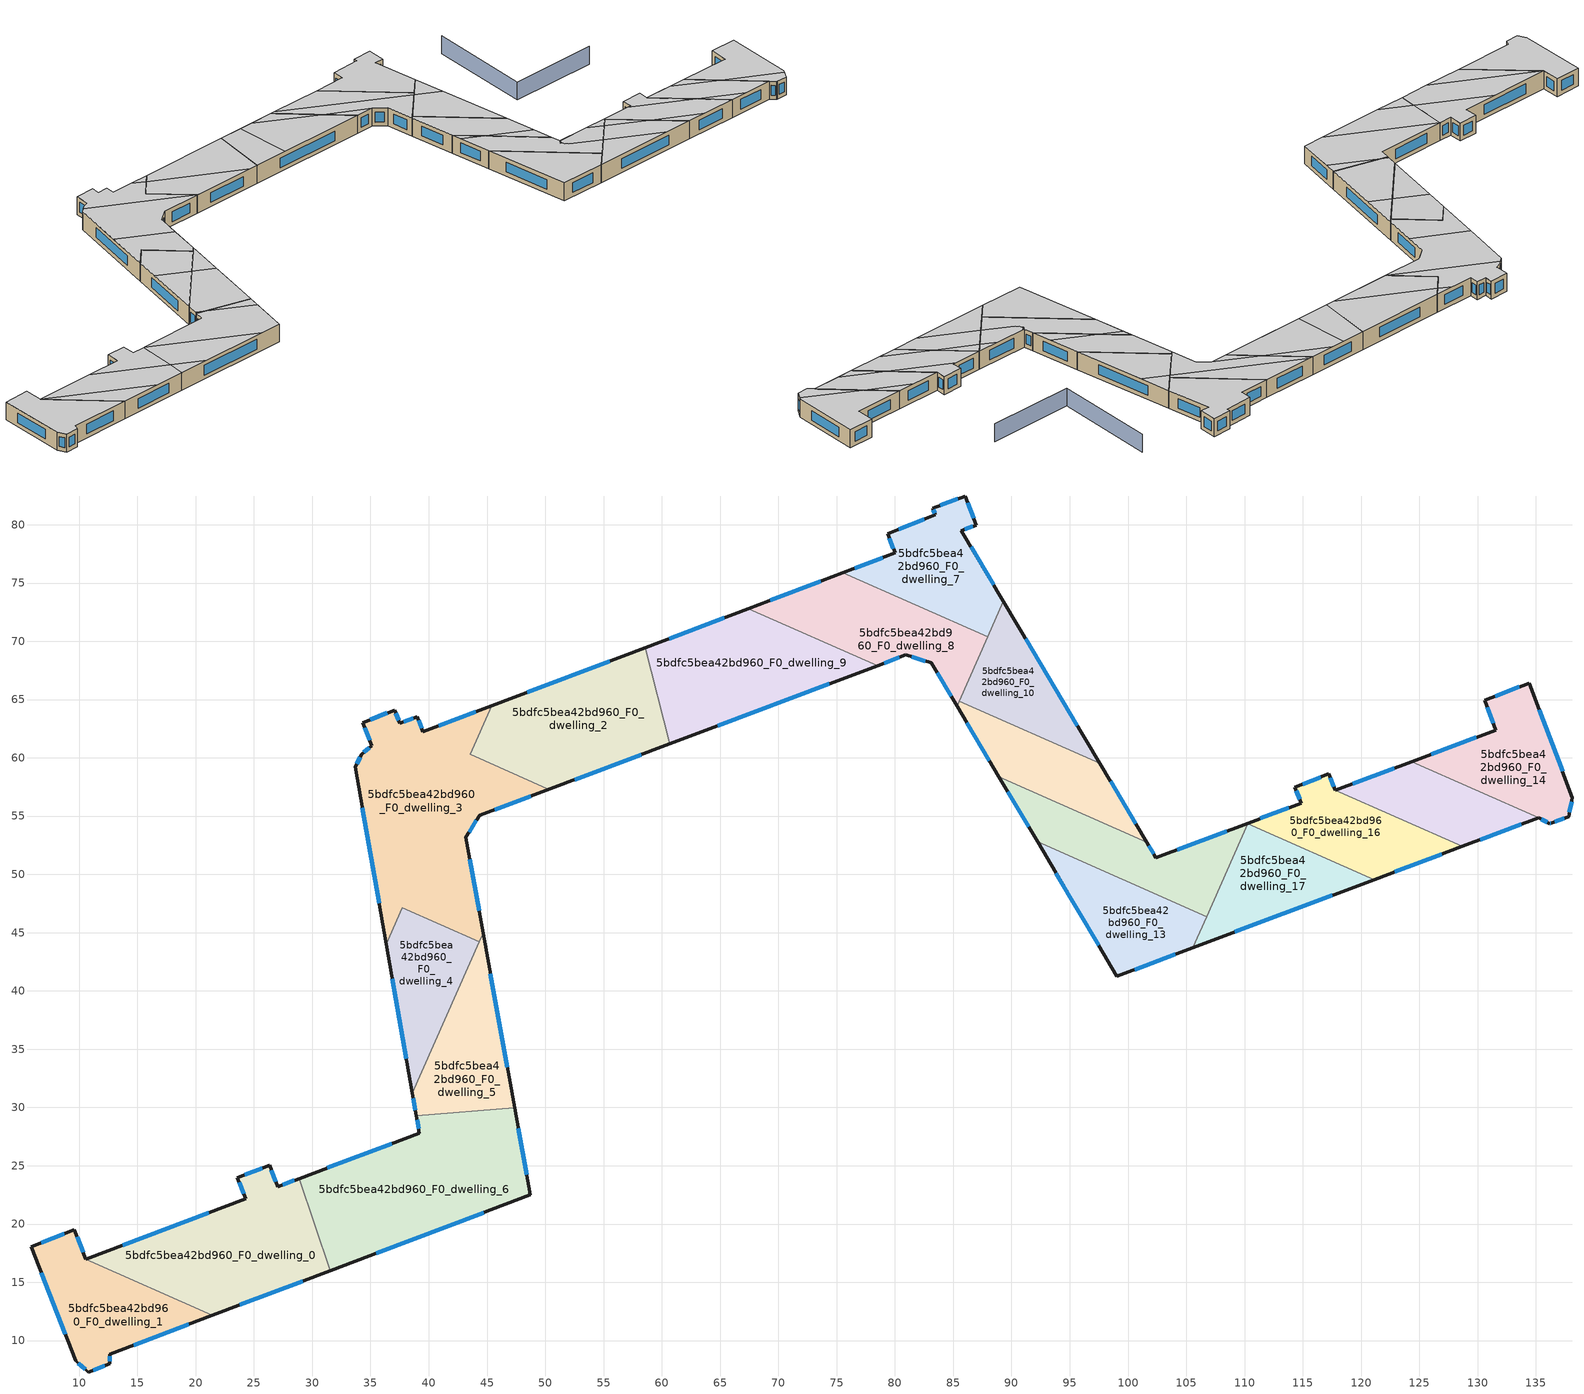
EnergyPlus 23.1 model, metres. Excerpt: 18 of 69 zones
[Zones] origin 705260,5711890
5bdfc5bea42bd960_F0_dwelling_0
 floor ground (EU_floor_Construction): 28.88,23.9 31.53,15.99 21.44,12.17 10.56,16.97 24.28,22.16 23.58,23.99 26.34,25.04 27.05,23.21 z0
 wall outside (EU_wall_Construction): 21.44,12.17 31.53,15.99 / 28.88,23.9 27.05,23.21 26.34,25.04 23.58,23.99 24.28,22.16 10.56,16.97 z0:3
 wall to 5bdfc5bea42bd960_F0_dwelling_6 (EU_wall_Construction): 31.53,15.99 28.88,23.9 z0:3
 wall to 5bdfc5bea42bd960_F0_dwelling_1 (EU_wall_Construction): 10.56,16.97 21.44,12.17 z0:3
 window (EU_Window_Construction): 23.77,13.05 29.19,15.1 / 21.11,20.96 13.74,18.17 / 23.74,23.57 24.12,22.58 / 25.7,24.79 24.22,24.23 / 26.88,23.63 26.5,24.61 / 28.46,23.74 27.47,23.37 z0.69:2.31
 ceiling to 5bdfc5bea42bd960_F1_dwelling_7 (EU_floor_Construction): 31.53,15.99 30.7,18.45 19.25,20.25 10.56,16.97 27.21,14.35 z3
 ceiling to 5bdfc5bea42bd960_F1_dwelling_8 (EU_floor_Construction): 27.21,14.35 10.56,16.97 21.44,12.17 z3
 ceiling to 5bdfc5bea42bd960_F1_dwelling_6 (EU_floor_Construction): 30.7,18.45 28.88,23.9 27.05,23.21 26.34,25.04 23.58,23.99 24.28,22.16 19.25,20.25 z3
5bdfc5bea42bd960_F0_dwelling_1
 floor ground (EU_floor_Construction): 21.44,12.17 12.64,8.84 12.61,8.01 10.77,7.3 9.7,8.28 5.87,18.06 9.6,19.5 10.56,16.97 z0
 wall outside (EU_wall_Construction): 10.56,16.97 9.6,19.5 5.87,18.06 9.7,8.28 10.77,7.3 12.61,8.01 12.64,8.84 21.44,12.17 z0:3
 window (EU_Window_Construction): 14.68,9.61 19.4,11.4 / 12.62,8.2 12.64,8.65 / 11.19,7.47 12.19,7.85 / 9.95,8.06 10.52,7.53 / 6.76,15.8 8.81,10.55 / 8.74,19.17 6.73,18.39 / 10.34,17.56 9.82,18.92 z0.69:2.31
 ceiling to 5bdfc5bea42bd960_F1_dwelling_8 (EU_floor_Construction): 21.44,12.17 10.56,16.97 9.6,19.5 5.87,18.06 9.7,8.28 10.77,7.3 12.61,8.01 12.64,8.84 z3
5bdfc5bea42bd960_F0_dwelling_10
 floor ground (EU_floor_Construction): 89.31,73.44 97.57,59.55 85.52,64.87 z0
 wall outside (EU_wall_Construction): 97.57,59.55 89.31,73.44 z0:3
 wall to 5bdfc5bea42bd960_F0_dwelling_11 (EU_wall_Construction): 85.52,64.87 97.57,59.55 z0:3
 wall to 5bdfc5bea42bd960_F0_dwelling_8 (EU_wall_Construction): 87.96,70.39 85.52,64.87 z0:3
 wall to 5bdfc5bea42bd960_F0_dwelling_7 (EU_wall_Construction): 89.31,73.44 87.96,70.39 z0:3
 window (EU_Window_Construction): 95.66,62.76 91.22,70.22 z0.69:2.31
 ceiling to 5bdfc5bea42bd960_F1_dwelling_10 (EU_floor_Construction): 97.57,59.55 91.79,69.26 87.74,69.9 85.52,64.87 z3
 ceiling to 5bdfc5bea42bd960_F1_dwelling_9 (EU_floor_Construction): 91.79,69.26 89.3,73.44 87.74,69.9 z3
5bdfc5bea42bd960_F0_dwelling_11
 floor ground (EU_floor_Construction): 97.57,59.55 101.61,52.76 88.92,58.37 85.33,64.43 85.52,64.87 z0
 wall outside (EU_wall_Construction): 85.33,64.43 88.92,58.37 / 101.61,52.76 97.57,59.55 z0:3
 wall to 5bdfc5bea42bd960_F0_dwelling_12 (EU_wall_Construction): 88.92,58.37 101.61,52.76 z0:3
 wall to 5bdfc5bea42bd960_F0_dwelling_8 (EU_wall_Construction): 85.52,64.87 85.33,64.43 z0:3
 window (EU_Window_Construction): 86.16,63.03 88.09,59.77 / 100.68,54.33 98.51,57.98 z0.69:2.31
 ceiling to 5bdfc5bea42bd960_F1_dwelling_10 (EU_floor_Construction): 100.03,55.41 97.57,59.55 85.52,64.87 85.33,64.43 88.92,58.37 93.17,56.49 z3
 ceiling to 5bdfc5bea42bd960_F1_dwelling_16 (EU_floor_Construction): 101.61,52.76 100.03,55.41 93.17,56.49 z3
5bdfc5bea42bd960_F0_dwelling_12
 floor ground (EU_floor_Construction): 110.3,54.41 110.27,54.34 106.75,46.37 92.23,52.78 88.92,58.37 101.61,52.76 102.39,51.45 z0
 wall outside (EU_wall_Construction): 110.3,54.41 102.39,51.45 101.61,52.76 / 88.92,58.37 92.23,52.78 z0:3
 wall to 5bdfc5bea42bd960_F0_dwelling_16 (EU_wall_Construction): 110.27,54.34 110.3,54.41 z0:3
 wall to 5bdfc5bea42bd960_F0_dwelling_13 (EU_wall_Construction): 92.23,52.78 106.75,46.37 z0:3
 wall to 5bdfc5bea42bd960_F0_dwelling_17 (EU_wall_Construction): 106.75,46.37 110.27,54.34 z0:3
 window (EU_Window_Construction): 102.21,51.75 101.79,52.46 / 108.47,53.72 104.22,52.13 / 89.69,57.07 91.47,54.07 z0.69:2.31
 ceiling to 5bdfc5bea42bd960_F1_dwelling_15 (EU_floor_Construction): 108.15,49.54 109.59,52.8 107.06,53.19 102.54,51.5 102.61,51.37 102.33,51.26 102.48,51 102.28,50.92 102.56,50.88 102.76,50.54 103.14,50.48 103.24,50.31 z3
 ceiling to 5bdfc5bea42bd960_F1_dwelling_14 (EU_floor_Construction): 109.59,52.8 110.27,54.34 110.3,54.41 107.06,53.19 z3
 ceiling to 5bdfc5bea42bd960_F1_dwelling_16 (EU_floor_Construction): 106.75,46.37 108.15,49.54 103.24,50.31 103.14,50.48 102.76,50.54 102.56,50.88 102.28,50.92 102.48,51 102.33,51.26 102.61,51.37 102.54,51.5 102.39,51.45 101.61,52.76 93.17,56.49 89.71,57.04 92.23,52.78 z3
 ceiling to 5bdfc5bea42bd960_F1_dwelling_10 (EU_floor_Construction): 93.17,56.49 88.92,58.37 89.62,57.18 89.71,57.04 z3
5bdfc5bea42bd960_F0_dwelling_13
 floor ground (EU_floor_Construction): 106.75,46.37 105.57,43.71 99.05,41.26 92.23,52.78 z0
 wall outside (EU_wall_Construction): 92.23,52.78 99.05,41.26 105.57,43.71 z0:3
 wall to 5bdfc5bea42bd960_F0_dwelling_17 (EU_wall_Construction): 105.57,43.71 106.75,46.37 z0:3
 window (EU_Window_Construction): 100.56,41.83 104.06,43.15 / 93.81,50.11 97.48,43.93 z0.69:2.31
 ceiling to 5bdfc5bea42bd960_F1_dwelling_16 (EU_floor_Construction): 105.57,43.71 106.75,46.37 92.23,52.78 99.05,41.26 z3
5bdfc5bea42bd960_F0_dwelling_14
 floor ground (EU_floor_Construction): 134.44,66.42 138.14,56.59 137.8,54.96 136.29,54.4 136.19,54.36 135.24,54.86 124.35,59.67 131.55,62.37 130.62,64.95 z0
 wall outside (EU_wall_Construction): 135.24,54.86 136.19,54.36 136.29,54.4 137.8,54.96 138.14,56.59 134.44,66.42 130.62,64.95 131.55,62.37 124.35,59.67 z0:3
 wall to 5bdfc5bea42bd960_F0_dwelling_15 (EU_wall_Construction): 124.35,59.67 135.24,54.86 z0:3
 window (EU_Window_Construction): 137.88,55.34 138.06,56.21 / 136.64,54.53 137.45,54.83 / 136.21,54.37 136.26,54.39 / 135.46,54.74 135.97,54.48 / 129.89,61.75 126.01,60.3 / 130.84,64.35 131.34,62.97 / 133.56,66.08 131.51,65.29 / 137.28,58.86 135.3,64.14 z0.69:2.31
 ceiling to 5bdfc5bea42bd960_F1_dwelling_12 (EU_floor_Construction): 138.05,56.19 138.14,56.59 134.44,66.42 130.64,64.96 130.62,64.95 131.55,62.37 124.35,59.67 129.02,57.61 z3
 ceiling to 5bdfc5bea42bd960_F1_dwelling_13 (EU_floor_Construction): 137.8,54.96 138.05,56.19 129.02,57.61 135.24,54.86 136.19,54.36 136.29,54.4 z3
5bdfc5bea42bd960_F0_dwelling_15
 floor ground (EU_floor_Construction): 135.24,54.86 128.68,52.39 117.78,57.21 124.35,59.67 z0
 wall outside (EU_wall_Construction): 124.35,59.67 117.78,57.21 / 128.68,52.39 135.24,54.86 z0:3
 wall to 5bdfc5bea42bd960_F0_dwelling_16 (EU_wall_Construction): 117.78,57.21 128.68,52.39 z0:3
 window (EU_Window_Construction): 122.83,59.1 119.3,57.78 / 130.2,52.97 133.72,54.29 z0.69:2.31
 ceiling to 5bdfc5bea42bd960_F1_dwelling_13 (EU_floor_Construction): 135.24,54.86 129.02,57.61 121.85,58.74 117.78,57.21 124.2,54.38 131.08,53.29 z3
 ceiling to 5bdfc5bea42bd960_F1_dwelling_12 (EU_floor_Construction): 129.02,57.61 124.35,59.67 121.85,58.74 z3
 ceiling to 5bdfc5bea42bd960_F1_dwelling_14 (EU_floor_Construction): 131.08,53.29 124.2,54.38 128.68,52.4 z3
5bdfc5bea42bd960_F0_dwelling_16
 floor ground (EU_floor_Construction): 128.68,52.39 121.11,49.55 110.27,54.34 110.3,54.41 114.86,56.12 114.32,57.47 117.21,58.62 117.78,57.21 z0
 wall outside (EU_wall_Construction): 117.78,57.21 117.21,58.62 114.32,57.47 114.86,56.12 110.3,54.41 / 121.11,49.55 128.68,52.39 z0:3
 wall to 5bdfc5bea42bd960_F0_dwelling_17 (EU_wall_Construction): 110.27,54.34 121.11,49.55 z0:3
 window (EU_Window_Construction): 113.81,55.72 111.35,54.8 / 114.45,57.16 114.74,56.43 / 116.54,58.35 114.99,57.74 / 117.65,57.54 117.34,58.29 / 122.87,50.21 126.93,51.74 z0.69:2.31
 ceiling to 5bdfc5bea42bd960_F1_dwelling_14 (EU_floor_Construction): 128.68,52.4 124.2,54.38 114.36,55.92 110.3,54.41 110.27,54.34 116.08,51.77 123.8,50.56 z3
 ceiling to 5bdfc5bea42bd960_F1_dwelling_13 (EU_floor_Construction): 124.2,54.38 117.78,57.21 117.21,58.62 114.32,57.47 114.86,56.12 114.36,55.92 z3
 ceiling to 5bdfc5bea42bd960_F1_dwelling_15 (EU_floor_Construction): 123.77,50.55 123.8,50.56 116.08,51.77 121.11,49.55 z3
5bdfc5bea42bd960_F0_dwelling_17
 floor ground (EU_floor_Construction): 121.11,49.55 105.57,43.71 110.27,54.34 z0
 wall outside (EU_wall_Construction): 105.57,43.71 121.11,49.55 z0:3
 window (EU_Window_Construction): 109.17,45.07 117.52,48.2 z0.69:2.31
 ceiling to 5bdfc5bea42bd960_F1_dwelling_15 (EU_floor_Construction): 121.11,49.55 116.08,51.77 109.59,52.8 108.15,49.54 117.27,48.11 z3
 ceiling to 5bdfc5bea42bd960_F1_dwelling_14 (EU_floor_Construction): 116.08,51.77 110.27,54.34 109.59,52.8 z3
 ceiling to 5bdfc5bea42bd960_F1_dwelling_16 (EU_floor_Construction): 117.27,48.11 108.15,49.54 105.57,43.71 z3
5bdfc5bea42bd960_F0_dwelling_2
 floor ground (EU_floor_Construction): 58.57,69.46 60.69,61.2 50.09,57.21 50.16,57.37 43.54,60.29 45.39,64.46 z0
 wall outside (EU_wall_Construction): 50.09,57.21 60.69,61.2 / 58.57,69.46 45.39,64.46 z0:3
 wall to 5bdfc5bea42bd960_F0_dwelling_3 (EU_wall_Construction): 45.39,64.46 43.54,60.29 50.16,57.37 50.09,57.21 z0:3
 wall to 5bdfc5bea42bd960_F0_dwelling_9 (EU_wall_Construction): 60.69,61.2 58.57,69.46 z0:3
 window (EU_Window_Construction): 52.54,58.14 58.23,60.28 / 55.52,68.3 48.44,65.62 z0.69:2.31
 ceiling to 5bdfc5bea42bd960_F1_dwelling_0 (EU_floor_Construction): 60.69,61.2 58.57,69.46 45.39,64.46 44.78,63.08 59.51,60.76 z3
 ceiling to 5bdfc5bea42bd960_F1_dwelling_1 (EU_floor_Construction): 59.51,60.76 44.78,63.08 43.54,60.29 50.13,57.38 50.42,57.34 z3
 ceiling to 5bdfc5bea42bd960_F1_dwelling_2 (EU_floor_Construction): 50.42,57.34 50.13,57.38 50.16,57.37 50.09,57.21 z3
5bdfc5bea42bd960_F0_dwelling_3
 floor ground (EU_floor_Construction): 45.39,64.46 43.54,60.29 50.16,57.37 50.09,57.21 44.36,55.05 43.19,53.2 44.67,44.96 44.34,44.21 37.73,47.13 36.35,44.01 33.68,59.23 34.24,60.3 35.1,61.03 34.36,63.02 37.08,64.1 37.52,62.95 39.02,63.52 39.49,62.23 z0
 wall outside (EU_wall_Construction): 45.39,64.46 39.49,62.23 39.02,63.52 37.52,62.95 37.08,64.1 34.36,63.02 35.1,61.03 34.24,60.3 33.68,59.23 36.35,44.01 / 44.67,44.96 43.19,53.2 44.36,55.05 50.09,57.21 z0:3
 wall to 5bdfc5bea42bd960_F0_dwelling_4 (EU_wall_Construction): 36.35,44.01 37.73,47.13 44.34,44.21 z0:3
 wall to 5bdfc5bea42bd960_F0_dwelling_5 (EU_wall_Construction): 44.34,44.21 44.67,44.96 z0:3
 window (EU_Window_Construction): 36.45,63.85 34.99,63.27 / 37.42,63.22 37.18,63.84 / 38.67,63.39 37.87,63.08 / 39.38,62.53 39.13,63.22 / 44.02,63.95 40.86,62.75 / 45.68,55.55 48.76,56.71 / 43.46,53.63 44.09,54.63 / 44.33,46.87 43.54,51.3 / 34.3,55.71 35.74,47.54 / 34.11,60.05 33.81,59.48 / 34.9,60.86 34.44,60.47 / 34.53,62.56 34.92,61.49 z0.69:2.31
 ceiling to 5bdfc5bea42bd960_F1_dwelling_1 (EU_floor_Construction): 50.13,57.38 43.54,60.29 44.78,63.08 42.62,63.42 39.49,62.23 39.02,63.52 37.52,62.95 37.08,64.1 34.36,63.02 35.1,61.03 34.24,60.3 34.04,59.91 z3
 ceiling to 5bdfc5bea42bd960_F1_dwelling_2 (EU_floor_Construction): 43.81,49.77 43.19,53.2 44.36,55.05 50.09,57.21 50.16,57.37 50.13,57.38 34.04,59.91 33.68,59.23 35.1,51.14 z3
 ceiling to 5bdfc5bea42bd960_F1_dwelling_0 (EU_floor_Construction): 44.78,63.08 45.39,64.46 42.62,63.42 z3
 ceiling to 5bdfc5bea42bd960_F1_dwelling_3 (EU_floor_Construction): 44.34,44.21 44.67,44.96 43.81,49.77 35.1,51.14 36.35,44.01 37.73,47.13 z3
5bdfc5bea42bd960_F0_dwelling_4
 floor ground (EU_floor_Construction): 44.34,44.21 38.6,31.21 36.35,44.01 37.73,47.13 z0
 wall outside (EU_wall_Construction): 36.35,44.01 38.6,31.21 z0:3
 wall to 5bdfc5bea42bd960_F0_dwelling_5 (EU_wall_Construction): 38.6,31.21 44.34,44.21 z0:3
 window (EU_Window_Construction): 36.87,41.05 38.08,34.18 z0.69:2.31
 ceiling to 5bdfc5bea42bd960_F1_dwelling_3 (EU_floor_Construction): 42.26,39.5 44.34,44.21 37.73,47.13 36.35,44.01 37,40.32 z3
 ceiling to 5bdfc5bea42bd960_F1_dwelling_4 (EU_floor_Construction): 38.6,31.21 42.26,39.5 37,40.32 z3
5bdfc5bea42bd960_F0_dwelling_5
 floor ground (EU_floor_Construction): 44.67,44.96 47.37,29.96 38.94,29.3 38.6,31.21 z0
 wall outside (EU_wall_Construction): 47.37,29.96 44.67,44.96 / 38.6,31.21 38.94,29.3 z0:3
 wall to 5bdfc5bea42bd960_F0_dwelling_6 (EU_wall_Construction): 38.94,29.3 47.37,29.96 z0:3
 window (EU_Window_Construction): 46.74,33.43 45.3,41.49 / 38.68,30.77 38.86,29.74 z0.69:2.31
 ceiling to 5bdfc5bea42bd960_F1_dwelling_4 (EU_floor_Construction): 47.37,29.96 45.75,38.95 42.26,39.5 38.6,31.21 38.89,29.56 40,29.38 z3
 ceiling to 5bdfc5bea42bd960_F1_dwelling_3 (EU_floor_Construction): 45.75,38.95 44.67,44.96 42.26,39.5 z3
 ceiling to 5bdfc5bea42bd960_F1_dwelling_5 (EU_floor_Construction): 40,29.38 38.89,29.56 38.94,29.3 z3
5bdfc5bea42bd960_F0_dwelling_6
 floor ground (EU_floor_Construction): 47.37,29.96 48.71,22.49 31.53,15.99 28.88,23.9 39.2,27.81 38.94,29.3 z0
 wall outside (EU_wall_Construction): 31.53,15.99 48.71,22.49 47.37,29.96 / 38.94,29.3 39.2,27.81 28.88,23.9 z0:3
 window (EU_Window_Construction): 48.4,24.22 47.68,28.23 / 35.51,17.49 44.73,20.98 / 36.81,26.9 31.27,24.81 / 39,28.95 39.14,28.15 z0.69:2.31
 ceiling to 5bdfc5bea42bd960_F1_dwelling_5 (EU_floor_Construction): 48.71,22.49 47.69,28.17 40,29.38 38.94,29.3 39.2,27.81 28.96,23.93 45.6,21.31 z3
 ceiling to 5bdfc5bea42bd960_F1_dwelling_6 (EU_floor_Construction): 45.6,21.31 28.96,23.93 28.88,23.9 30.7,18.45 35.89,17.64 z3
 ceiling to 5bdfc5bea42bd960_F1_dwelling_4 (EU_floor_Construction): 47.69,28.17 47.37,29.96 40,29.38 z3
 ceiling to 5bdfc5bea42bd960_F1_dwelling_7 (EU_floor_Construction): 35.89,17.64 30.7,18.45 31.53,15.99 z3
5bdfc5bea42bd960_F0_dwelling_7
 floor ground (EU_floor_Construction): 86.03,82.47 86.98,79.96 85.7,79.5 89.31,73.44 87.96,70.39 75.53,75.88 80.01,77.58 79.39,79.22 83.47,80.84 83.26,81.41 z0
 wall outside (EU_wall_Construction): 89.31,73.44 85.7,79.5 86.98,79.96 86.03,82.47 83.26,81.41 83.47,80.84 79.39,79.22 80.01,77.58 75.53,75.88 z0:3
 wall to 5bdfc5bea42bd960_F0_dwelling_8 (EU_wall_Construction): 75.53,75.88 87.96,70.39 z0:3
 window (EU_Window_Construction): 85.39,82.22 83.9,81.65 / 86.76,80.54 86.25,81.89 / 85.99,79.61 86.68,79.86 / 88.47,74.84 86.53,78.1 / 78.97,77.18 76.56,76.27 / 79.53,78.84 79.86,77.96 / 82.52,80.46 80.33,79.6 / 83.31,81.27 83.42,80.97 z0.69:2.31
 ceiling to 5bdfc5bea42bd960_F1_dwelling_9 (EU_floor_Construction): 87.96,70.39 89.3,73.44 85.7,79.5 86.98,79.96 86.03,82.47 83.26,81.41 83.47,80.84 79.39,79.22 80.01,77.58 75.53,75.88 z3
5bdfc5bea42bd960_F0_dwelling_8
 floor ground (EU_floor_Construction): 87.96,70.39 85.33,64.43 83.13,68.15 80.94,68.83 78.51,67.91 67.42,72.81 75.53,75.88 z0
 wall outside (EU_wall_Construction): 75.53,75.88 67.42,72.81 / 78.51,67.91 80.94,68.83 83.13,68.15 85.33,64.43 z0:3
 wall to 5bdfc5bea42bd960_F0_dwelling_9 (EU_wall_Construction): 67.42,72.81 78.51,67.91 z0:3
 window (EU_Window_Construction): 73.65,75.17 69.3,73.52 / 83.64,67.29 84.82,65.29 / 81.45,68.67 82.62,68.31 / 79.07,68.13 80.38,68.62 z0.69:2.31
 ceiling to 5bdfc5bea42bd960_F1_dwelling_10 (EU_floor_Construction): 85.33,64.43 87.74,69.9 67.95,73.01 67.42,72.81 73.94,69.93 80.94,68.83 83.13,68.15 z3
 ceiling to 5bdfc5bea42bd960_F1_dwelling_11 (EU_floor_Construction): 80.94,68.83 73.94,69.93 78.51,67.91 z3
 ceiling to 5bdfc5bea42bd960_F1_dwelling_9 (EU_floor_Construction): 87.74,69.9 87.96,70.39 75.53,75.88 67.95,73.01 z3
5bdfc5bea42bd960_F0_dwelling_9
 floor ground (EU_floor_Construction): 78.51,67.91 60.69,61.2 58.57,69.46 67.42,72.81 z0
 wall outside (EU_wall_Construction): 60.69,61.2 78.51,67.91 / 67.42,72.81 58.57,69.46 z0:3
 window (EU_Window_Construction): 64.81,62.76 74.38,66.36 / 65.37,72.03 60.62,70.23 z0.69:2.31
 ceiling to 5bdfc5bea42bd960_F1_dwelling_11 (EU_floor_Construction): 78.51,67.91 73.94,69.93 63.96,71.5 61.97,70.74 65.69,63.09 z3
 ceiling to 5bdfc5bea42bd960_F1_dwelling_0 (EU_floor_Construction): 65.69,63.09 61.97,70.74 58.57,69.46 60.69,61.2 z3
 ceiling to 5bdfc5bea42bd960_F1_dwelling_10 (EU_floor_Construction): 73.94,69.93 67.42,72.81 63.96,71.5 z3
shading: 115.05,72.33 102.35,67.61 / 102.35,67.61 96.84,82.44 z0:3
[Building]
EU S2 Campaign: North Axis=0; Terrain=City; Solar Distribution=FullExterior
[Site:Location]
London: Latitude=51.5; Longitude=-0.5; Time Zone=0; Elevation=25
[SizingPeriod:WeatherFileDays]
AnnualSizingPeriod: Begin Month=1; Begin Day of Month=1; End Month=12; End Day of Month=31; Day of Week for Start Day=Monday; Use Weather File Daylight Saving Period=No; Use Weather File Rain and Snow Indicators=No
[MATERIAL]
EU_InternalMass_Material: Roughness=MediumRough; Thickness=0.1; Conductivity=1; Density=1800; Specific Heat=900; Thermal Absorptance=0.9; Solar Absorptance=0.7; Visible Absorptance=0.7
[MATERIAL:NOMASS] Roughness=MediumRough; Thermal Absorptance=0.9; Solar Absorptance=0.7; Visible Absorptance=0.7
Name | Thermal Resistance
EU_wall_NoMass | 0.635353
EU_floor_NoMass | 1.96382
[WINDOWMATERIAL:SIMPLEGLAZINGSYSTEM]
EU_Window_SimpleGlazing: UFactor=2.96269; Solar Heat Gain Coefficient=0.76; Visible Transmittance=0.76
[CONSTRUCTION]
EU_wall_Construction: EU_wall_NoMass
EU_floor_Construction: EU_floor_NoMass
EU_InternalMass_Construction: EU_InternalMass_Material
EU_Window_Construction: EU_Window_SimpleGlazing
[ZONE] Type=1; Multiplier=1; Ceiling Height=autocalculate; Floor Area=autocalculate; Part of Total Floor Area=Yes
Name | Volume
5bdfc5bea42bd960_F0_dwelling_0 | 397.381
5bdfc5bea42bd960_F0_dwelling_1 | 241.644
5bdfc5bea42bd960_F0_dwelling_10 | 185.026
5bdfc5bea42bd960_F0_dwelling_11 | 189.787
5bdfc5bea42bd960_F0_dwelling_12 | 245.201
5bdfc5bea42bd960_F0_dwelling_13 | 206.672
5bdfc5bea42bd960_F0_dwelling_14 | 228.429
5bdfc5bea42bd960_F0_dwelling_15 | 175.304
5bdfc5bea42bd960_F0_dwelling_16 | 216.287
5bdfc5bea42bd960_F0_dwelling_17 | 206.671
5bdfc5bea42bd960_F0_dwelling_2 | 370.118
5bdfc5bea42bd960_F0_dwelling_3 | 537.442
5bdfc5bea42bd960_F0_dwelling_4 | 190.948
5bdfc5bea42bd960_F0_dwelling_5 | 216.699
5bdfc5bea42bd960_F0_dwelling_6 | 482.843
5bdfc5bea42bd960_F0_dwelling_7 | 229.801
5bdfc5bea42bd960_F0_dwelling_8 | 277.2
5bdfc5bea42bd960_F0_dwelling_9 | 362.695
[INTERNALMASS] Construction=EU_InternalMass_Construction
Name | Zone or ZoneList | Surface Area
5bdfc5bea42bd960_F0_dwelling_0_EU_InternalMass | 5bdfc5bea42bd960_F0_dwelling_0 | 132.462
5bdfc5bea42bd960_F0_dwelling_1_EU_InternalMass | 5bdfc5bea42bd960_F0_dwelling_1 | 80.5485
5bdfc5bea42bd960_F0_dwelling_2_EU_InternalMass | 5bdfc5bea42bd960_F0_dwelling_2 | 123.368
5bdfc5bea42bd960_F0_dwelling_3_EU_InternalMass | 5bdfc5bea42bd960_F0_dwelling_3 | 179.15
5bdfc5bea42bd960_F0_dwelling_4_EU_InternalMass | 5bdfc5bea42bd960_F0_dwelling_4 | 63.649
5bdfc5bea42bd960_F0_dwelling_5_EU_InternalMass | 5bdfc5bea42bd960_F0_dwelling_5 | 72.2327
5bdfc5bea42bd960_F0_dwelling_6_EU_InternalMass | 5bdfc5bea42bd960_F0_dwelling_6 | 160.944
5bdfc5bea42bd960_F0_dwelling_7_EU_InternalMass | 5bdfc5bea42bd960_F0_dwelling_7 | 76.6003
5bdfc5bea42bd960_F0_dwelling_8_EU_InternalMass | 5bdfc5bea42bd960_F0_dwelling_8 | 92.4015
5bdfc5bea42bd960_F0_dwelling_9_EU_InternalMass | 5bdfc5bea42bd960_F0_dwelling_9 | 120.894
5bdfc5bea42bd960_F0_dwelling_10_EU_InternalMass | 5bdfc5bea42bd960_F0_dwelling_10 | 61.678
5bdfc5bea42bd960_F0_dwelling_11_EU_InternalMass | 5bdfc5bea42bd960_F0_dwelling_11 | 63.2614
5bdfc5bea42bd960_F0_dwelling_12_EU_InternalMass | 5bdfc5bea42bd960_F0_dwelling_12 | 81.7342
5bdfc5bea42bd960_F0_dwelling_13_EU_InternalMass | 5bdfc5bea42bd960_F0_dwelling_13 | 68.8905
5bdfc5bea42bd960_F0_dwelling_14_EU_InternalMass | 5bdfc5bea42bd960_F0_dwelling_14 | 76.1422
5bdfc5bea42bd960_F0_dwelling_15_EU_InternalMass | 5bdfc5bea42bd960_F0_dwelling_15 | 58.4348
5bdfc5bea42bd960_F0_dwelling_16_EU_InternalMass | 5bdfc5bea42bd960_F0_dwelling_16 | 72.0945
5bdfc5bea42bd960_F0_dwelling_17_EU_InternalMass | 5bdfc5bea42bd960_F0_dwelling_17 | 68.8903
[OTHEREQUIPMENT] Fuel Type=Electricity; Design Level Calculation Method=Watts/Area; Power per Zone Floor Area=1; Fraction Latent=0; Fraction Radiant=0; Fraction Lost=0; Carbon Dioxide Generation Rate=0; EndUse Subcategory=EU_Step8_InternalGains
Name | Zone or ZoneList or Space or SpaceList | Schedule
EU_Step8_InternalGain_5bdfc5bea42bd960_F0_dwelling_0_f000 | 5bdfc5bea42bd960_F0_dwelling_0 | EU_Step8_GainSchedule_5bdfc5bea42bd960_F0_dwelling_0_f000
EU_Step8_InternalGain_5bdfc5bea42bd960_F0_dwelling_1_f000 | 5bdfc5bea42bd960_F0_dwelling_1 | EU_Step8_GainSchedule_5bdfc5bea42bd960_F0_dwelling_1_f000
EU_Step8_InternalGain_5bdfc5bea42bd960_F0_dwelling_2_f000 | 5bdfc5bea42bd960_F0_dwelling_2 | EU_Step8_GainSchedule_5bdfc5bea42bd960_F0_dwelling_2_f000
EU_Step8_InternalGain_5bdfc5bea42bd960_F0_dwelling_3_f000 | 5bdfc5bea42bd960_F0_dwelling_3 | EU_Step8_GainSchedule_5bdfc5bea42bd960_F0_dwelling_3_f000
EU_Step8_InternalGain_5bdfc5bea42bd960_F0_dwelling_4_f000 | 5bdfc5bea42bd960_F0_dwelling_4 | EU_Step8_GainSchedule_5bdfc5bea42bd960_F0_dwelling_4_f000
EU_Step8_InternalGain_5bdfc5bea42bd960_F0_dwelling_5_f000 | 5bdfc5bea42bd960_F0_dwelling_5 | EU_Step8_GainSchedule_5bdfc5bea42bd960_F0_dwelling_5_f000
EU_Step8_InternalGain_5bdfc5bea42bd960_F0_dwelling_6_f000 | 5bdfc5bea42bd960_F0_dwelling_6 | EU_Step8_GainSchedule_5bdfc5bea42bd960_F0_dwelling_6_f000
EU_Step8_InternalGain_5bdfc5bea42bd960_F0_dwelling_7_f000 | 5bdfc5bea42bd960_F0_dwelling_7 | EU_Step8_GainSchedule_5bdfc5bea42bd960_F0_dwelling_7_f000
EU_Step8_InternalGain_5bdfc5bea42bd960_F0_dwelling_8_f000 | 5bdfc5bea42bd960_F0_dwelling_8 | EU_Step8_GainSchedule_5bdfc5bea42bd960_F0_dwelling_8_f000
EU_Step8_InternalGain_5bdfc5bea42bd960_F0_dwelling_9_f000 | 5bdfc5bea42bd960_F0_dwelling_9 | EU_Step8_GainSchedule_5bdfc5bea42bd960_F0_dwelling_9_f000
EU_Step8_InternalGain_5bdfc5bea42bd960_F0_dwelling_10_f000 | 5bdfc5bea42bd960_F0_dwelling_10 | EU_Step8_GainSchedule_5bdfc5bea42bd960_F0_dwelling_10_f000
EU_Step8_InternalGain_5bdfc5bea42bd960_F0_dwelling_11_f000 | 5bdfc5bea42bd960_F0_dwelling_11 | EU_Step8_GainSchedule_5bdfc5bea42bd960_F0_dwelling_11_f000
EU_Step8_InternalGain_5bdfc5bea42bd960_F0_dwelling_12_f000 | 5bdfc5bea42bd960_F0_dwelling_12 | EU_Step8_GainSchedule_5bdfc5bea42bd960_F0_dwelling_12_f000
EU_Step8_InternalGain_5bdfc5bea42bd960_F0_dwelling_13_f000 | 5bdfc5bea42bd960_F0_dwelling_13 | EU_Step8_GainSchedule_5bdfc5bea42bd960_F0_dwelling_13_f000
EU_Step8_InternalGain_5bdfc5bea42bd960_F0_dwelling_14_f000 | 5bdfc5bea42bd960_F0_dwelling_14 | EU_Step8_GainSchedule_5bdfc5bea42bd960_F0_dwelling_14_f000
EU_Step8_InternalGain_5bdfc5bea42bd960_F0_dwelling_15_f000 | 5bdfc5bea42bd960_F0_dwelling_15 | EU_Step8_GainSchedule_5bdfc5bea42bd960_F0_dwelling_15_f000
EU_Step8_InternalGain_5bdfc5bea42bd960_F0_dwelling_16_f000 | 5bdfc5bea42bd960_F0_dwelling_16 | EU_Step8_GainSchedule_5bdfc5bea42bd960_F0_dwelling_16_f000
EU_Step8_InternalGain_5bdfc5bea42bd960_F0_dwelling_17_f000 | 5bdfc5bea42bd960_F0_dwelling_17 | EU_Step8_GainSchedule_5bdfc5bea42bd960_F0_dwelling_17_f000
[ZONEVENTILATION:DESIGNFLOWRATE] Schedule=EU_AlwaysOn; Design Flow Rate Calculation Method=AirChanges/Hour; Air Changes per Hour=0.555504; Ventilation Type=Natural; Fan Pressure Rise=0; Fan Total Efficiency=1; Constant Term Coefficient=1; Temperature Term Coefficient=0; Velocity Term Coefficient=0; Velocity Squared Term Coefficient=0; Minimum Indoor Temperature=-100; Maximum Indoor Temperature=100; Delta Temperature=-100; Minimum Outdoor Temperature=-100; Maximum Outdoor Temperature=100; Maximum Wind Speed=40
Name | Zone or ZoneList or Space or SpaceList
EU_ConstantAir_5bdfc5bea42bd960_F0_dwelling_0 | 5bdfc5bea42bd960_F0_dwelling_0
EU_ConstantAir_5bdfc5bea42bd960_F0_dwelling_1 | 5bdfc5bea42bd960_F0_dwelling_1
EU_ConstantAir_5bdfc5bea42bd960_F0_dwelling_2 | 5bdfc5bea42bd960_F0_dwelling_2
EU_ConstantAir_5bdfc5bea42bd960_F0_dwelling_3 | 5bdfc5bea42bd960_F0_dwelling_3
EU_ConstantAir_5bdfc5bea42bd960_F0_dwelling_4 | 5bdfc5bea42bd960_F0_dwelling_4
EU_ConstantAir_5bdfc5bea42bd960_F0_dwelling_5 | 5bdfc5bea42bd960_F0_dwelling_5
EU_ConstantAir_5bdfc5bea42bd960_F0_dwelling_6 | 5bdfc5bea42bd960_F0_dwelling_6
EU_ConstantAir_5bdfc5bea42bd960_F0_dwelling_7 | 5bdfc5bea42bd960_F0_dwelling_7
EU_ConstantAir_5bdfc5bea42bd960_F0_dwelling_8 | 5bdfc5bea42bd960_F0_dwelling_8
EU_ConstantAir_5bdfc5bea42bd960_F0_dwelling_9 | 5bdfc5bea42bd960_F0_dwelling_9
EU_ConstantAir_5bdfc5bea42bd960_F0_dwelling_10 | 5bdfc5bea42bd960_F0_dwelling_10
EU_ConstantAir_5bdfc5bea42bd960_F0_dwelling_11 | 5bdfc5bea42bd960_F0_dwelling_11
EU_ConstantAir_5bdfc5bea42bd960_F0_dwelling_12 | 5bdfc5bea42bd960_F0_dwelling_12
EU_ConstantAir_5bdfc5bea42bd960_F0_dwelling_13 | 5bdfc5bea42bd960_F0_dwelling_13
EU_ConstantAir_5bdfc5bea42bd960_F0_dwelling_14 | 5bdfc5bea42bd960_F0_dwelling_14
EU_ConstantAir_5bdfc5bea42bd960_F0_dwelling_15 | 5bdfc5bea42bd960_F0_dwelling_15
EU_ConstantAir_5bdfc5bea42bd960_F0_dwelling_16 | 5bdfc5bea42bd960_F0_dwelling_16
EU_ConstantAir_5bdfc5bea42bd960_F0_dwelling_17 | 5bdfc5bea42bd960_F0_dwelling_17
[HVACTEMPLATE:THERMOSTAT] Constant Heating Setpoint=20; Constant Cooling Setpoint=50
EU_HeatOnly_5bdfc5bea42bd960_F0_dwelling_0; EU_HeatOnly_5bdfc5bea42bd960_F0_dwelling_1; EU_HeatOnly_5bdfc5bea42bd960_F0_dwelling_2; EU_HeatOnly_5bdfc5bea42bd960_F0_dwelling_3; EU_HeatOnly_5bdfc5bea42bd960_F0_dwelling_4; EU_HeatOnly_5bdfc5bea42bd960_F0_dwelling_5; EU_HeatOnly_5bdfc5bea42bd960_F0_dwelling_6; EU_HeatOnly_5bdfc5bea42bd960_F0_dwelling_7; EU_HeatOnly_5bdfc5bea42bd960_F0_dwelling_8; EU_HeatOnly_5bdfc5bea42bd960_F0_dwelling_9; EU_HeatOnly_5bdfc5bea42bd960_F0_dwelling_10; EU_HeatOnly_5bdfc5bea42bd960_F0_dwelling_11; EU_HeatOnly_5bdfc5bea42bd960_F0_dwelling_12; EU_HeatOnly_5bdfc5bea42bd960_F0_dwelling_13; EU_HeatOnly_5bdfc5bea42bd960_F0_dwelling_14; EU_HeatOnly_5bdfc5bea42bd960_F0_dwelling_15; EU_HeatOnly_5bdfc5bea42bd960_F0_dwelling_16; EU_HeatOnly_5bdfc5bea42bd960_F0_dwelling_17; EU_HeatOnly_5bdfc5bea42bd960_F1_dwelling_0; EU_HeatOnly_5bdfc5bea42bd960_F1_dwelling_1; EU_HeatOnly_5bdfc5bea42bd960_F1_dwelling_2; EU_HeatOnly_5bdfc5bea42bd960_F1_dwelling_3; EU_HeatOnly_5bdfc5bea42bd960_F1_dwelling_4; EU_HeatOnly_5bdfc5bea42bd960_F1_dwelling_5; EU_HeatOnly_5bdfc5bea42bd960_F1_dwelling_6; EU_HeatOnly_5bdfc5bea42bd960_F1_dwelling_7; EU_HeatOnly_5bdfc5bea42bd960_F1_dwelling_8; EU_HeatOnly_5bdfc5bea42bd960_F1_dwelling_9; EU_HeatOnly_5bdfc5bea42bd960_F1_dwelling_10; EU_HeatOnly_5bdfc5bea42bd960_F1_dwelling_11; EU_HeatOnly_5bdfc5bea42bd960_F1_dwelling_12; EU_HeatOnly_5bdfc5bea42bd960_F1_dwelling_13; EU_HeatOnly_5bdfc5bea42bd960_F1_dwelling_14; EU_HeatOnly_5bdfc5bea42bd960_F1_dwelling_15; EU_HeatOnly_5bdfc5bea42bd960_F1_dwelling_16; EU_HeatOnly_5bdfc5bea42bd960_F2_dwelling_0; EU_HeatOnly_5bdfc5bea42bd960_F2_dwelling_1; EU_HeatOnly_5bdfc5bea42bd960_F2_dwelling_2; EU_HeatOnly_5bdfc5bea42bd960_F2_dwelling_3; EU_HeatOnly_5bdfc5bea42bd960_F2_dwelling_4; EU_HeatOnly_5bdfc5bea42bd960_F2_dwelling_5; EU_HeatOnly_5bdfc5bea42bd960_F2_dwelling_6; EU_HeatOnly_5bdfc5bea42bd960_F2_dwelling_7; EU_HeatOnly_5bdfc5bea42bd960_F2_dwelling_8; EU_HeatOnly_5bdfc5bea42bd960_F2_dwelling_9; EU_HeatOnly_5bdfc5bea42bd960_F2_dwelling_10; EU_HeatOnly_5bdfc5bea42bd960_F2_dwelling_11; EU_HeatOnly_5bdfc5bea42bd960_F2_dwelling_12; EU_HeatOnly_5bdfc5bea42bd960_F2_dwelling_13; EU_HeatOnly_5bdfc5bea42bd960_F2_dwelling_14; EU_HeatOnly_5bdfc5bea42bd960_F2_dwelling_15; EU_HeatOnly_5bdfc5bea42bd960_F2_dwelling_16; EU_HeatOnly_5bdfc5bea42bd960_F3_dwelling_0; EU_HeatOnly_5bdfc5bea42bd960_F3_dwelling_1; EU_HeatOnly_5bdfc5bea42bd960_F3_dwelling_2; EU_HeatOnly_5bdfc5bea42bd960_F3_dwelling_3; EU_HeatOnly_5bdfc5bea42bd960_F3_dwelling_4; EU_HeatOnly_5bdfc5bea42bd960_F3_dwelling_5; EU_HeatOnly_5bdfc5bea42bd960_F3_dwelling_6; EU_HeatOnly_5bdfc5bea42bd960_F3_dwelling_7; EU_HeatOnly_5bdfc5bea42bd960_F3_dwelling_8; EU_HeatOnly_5bdfc5bea42bd960_F3_dwelling_9; EU_HeatOnly_5bdfc5bea42bd960_F3_dwelling_10; EU_HeatOnly_5bdfc5bea42bd960_F3_dwelling_11; EU_HeatOnly_5bdfc5bea42bd960_F3_dwelling_12; EU_HeatOnly_5bdfc5bea42bd960_F3_dwelling_13; EU_HeatOnly_5bdfc5bea42bd960_F3_dwelling_14; EU_HeatOnly_5bdfc5bea42bd960_F3_dwelling_15; EU_HeatOnly_5bdfc5bea42bd960_F3_dwelling_16
[HVACTEMPLATE:ZONE:IDEALLOADSAIRSYSTEM] System Availability Schedule=EU_AlwaysOn; Maximum Heating Supply Air Temperature=50; Minimum Cooling Supply Air Temperature=13; Maximum Heating Supply Air Humidity Ratio=0.0156; Minimum Cooling Supply Air Humidity Ratio=0.0077; Heating Limit=NoLimit; Cooling Limit=NoLimit; Heating Availability Schedule=EU_AlwaysOn; Cooling Availability Schedule=EU_CoolingOff; Dehumidification Control Type=ConstantSensibleHeatRatio; Cooling Sensible Heat Ratio=0.7; Dehumidification Setpoint=60; Humidification Control Type=None; Humidification Setpoint=30; Outdoor Air Method=None; Outdoor Air Flow Rate per Person=0.00944; Outdoor Air Flow Rate per Zone Floor Area=0; Outdoor Air Flow Rate per Zone=0; Demand Controlled Ventilation Type=None; Outdoor Air Economizer Type=NoEconomizer; Heat Recovery Type=None; Sensible Heat Recovery Effectiveness=0.7; Latent Heat Recovery Effectiveness=0.65
Name | Template Thermostat
5bdfc5bea42bd960_F0_dwelling_0 | EU_HeatOnly_5bdfc5bea42bd960_F0_dwelling_0
5bdfc5bea42bd960_F0_dwelling_1 | EU_HeatOnly_5bdfc5bea42bd960_F0_dwelling_1
5bdfc5bea42bd960_F0_dwelling_2 | EU_HeatOnly_5bdfc5bea42bd960_F0_dwelling_2
5bdfc5bea42bd960_F0_dwelling_3 | EU_HeatOnly_5bdfc5bea42bd960_F0_dwelling_3
5bdfc5bea42bd960_F0_dwelling_4 | EU_HeatOnly_5bdfc5bea42bd960_F0_dwelling_4
5bdfc5bea42bd960_F0_dwelling_5 | EU_HeatOnly_5bdfc5bea42bd960_F0_dwelling_5
5bdfc5bea42bd960_F0_dwelling_6 | EU_HeatOnly_5bdfc5bea42bd960_F0_dwelling_6
5bdfc5bea42bd960_F0_dwelling_7 | EU_HeatOnly_5bdfc5bea42bd960_F0_dwelling_7
5bdfc5bea42bd960_F0_dwelling_8 | EU_HeatOnly_5bdfc5bea42bd960_F0_dwelling_8
5bdfc5bea42bd960_F0_dwelling_9 | EU_HeatOnly_5bdfc5bea42bd960_F0_dwelling_9
5bdfc5bea42bd960_F0_dwelling_10 | EU_HeatOnly_5bdfc5bea42bd960_F0_dwelling_10
5bdfc5bea42bd960_F0_dwelling_11 | EU_HeatOnly_5bdfc5bea42bd960_F0_dwelling_11
5bdfc5bea42bd960_F0_dwelling_12 | EU_HeatOnly_5bdfc5bea42bd960_F0_dwelling_12
5bdfc5bea42bd960_F0_dwelling_13 | EU_HeatOnly_5bdfc5bea42bd960_F0_dwelling_13
5bdfc5bea42bd960_F0_dwelling_14 | EU_HeatOnly_5bdfc5bea42bd960_F0_dwelling_14
5bdfc5bea42bd960_F0_dwelling_15 | EU_HeatOnly_5bdfc5bea42bd960_F0_dwelling_15
5bdfc5bea42bd960_F0_dwelling_16 | EU_HeatOnly_5bdfc5bea42bd960_F0_dwelling_16
5bdfc5bea42bd960_F0_dwelling_17 | EU_HeatOnly_5bdfc5bea42bd960_F0_dwelling_17
[SIZING:ZONE] Zone Cooling Design Supply Air Temperature Input Method=SupplyAirTemperature; Zone Cooling Design Supply Air Temperature=13; Zone Heating Design Supply Air Temperature Input Method=SupplyAirTemperature; Zone Heating Design Supply Air Temperature=50; Zone Cooling Design Supply Air Humidity Ratio=0.008; Zone Heating Design Supply Air Humidity Ratio=0.008; Cooling Design Air Flow Method=DesignDay; Cooling Design Air Flow Rate=0; Cooling Minimum Air Flow per Zone Floor Area=0.000762; Cooling Minimum Air Flow=0; Cooling Minimum Air Flow Fraction=0.2; Heating Design Air Flow Method=DesignDay; Heating Design Air Flow Rate=0; Heating Maximum Air Flow per Zone Floor Area=0.002032; Heating Maximum Air Flow=0.141576; Heating Maximum Air Flow Fraction=0.3; Account for Dedicated Outdoor Air System=No; Dedicated Outdoor Air System Control Strategy=NeutralSupplyAir; Dedicated Outdoor Air Low Setpoint Temperature for Design=autosize; Dedicated Outdoor Air High Setpoint Temperature for Design=autosize; Zone Load Sizing Method=Sensible Load Only No Latent Load; Zone Latent Cooling Design Supply Air Humidity Ratio Input Method=HumidityRatioDifference; Zone Cooling Design Supply Air Humidity Ratio Difference=0.005; Zone Latent Heating Design Supply Air Humidity Ratio Input Method=HumidityRatioDifference; Zone Humidification Design Supply Air Humidity Ratio Difference=0.005
5bdfc5bea42bd960_F0_dwelling_0; 5bdfc5bea42bd960_F0_dwelling_1; 5bdfc5bea42bd960_F0_dwelling_2; 5bdfc5bea42bd960_F0_dwelling_3; 5bdfc5bea42bd960_F0_dwelling_4; 5bdfc5bea42bd960_F0_dwelling_5; 5bdfc5bea42bd960_F0_dwelling_6; 5bdfc5bea42bd960_F0_dwelling_7; 5bdfc5bea42bd960_F0_dwelling_8; 5bdfc5bea42bd960_F0_dwelling_9; 5bdfc5bea42bd960_F0_dwelling_10; 5bdfc5bea42bd960_F0_dwelling_11; 5bdfc5bea42bd960_F0_dwelling_12; 5bdfc5bea42bd960_F0_dwelling_13; 5bdfc5bea42bd960_F0_dwelling_14; 5bdfc5bea42bd960_F0_dwelling_15; 5bdfc5bea42bd960_F0_dwelling_16; 5bdfc5bea42bd960_F0_dwelling_17
[SCHEDULE:CONSTANT]
Name | Hourly Value
EU_AlwaysOn | 1
EU_CoolingOff | 0
[SCHEDULE:FILE] Column Number=1; Rows to Skip at Top=0; Number of Hours of Data=8760; Column Separator=Comma; Interpolate to Timestep=No; Minutes per Item=60; Adjust Schedule for Daylight Savings=Yes
Name | File
EU_Step8_GainSchedule_5bdfc5bea42bd960_F0_dwelling_0_f000 | ../../schedules/5bdfc5bea42bd960/5bdfc5bea42bd960_F0_dwelling_0_f000_gain.csv
EU_Step8_GainSchedule_5bdfc5bea42bd960_F0_dwelling_1_f000 | ../../schedules/5bdfc5bea42bd960/5bdfc5bea42bd960_F0_dwelling_1_f000_gain.csv
EU_Step8_GainSchedule_5bdfc5bea42bd960_F0_dwelling_2_f000 | ../../schedules/5bdfc5bea42bd960/5bdfc5bea42bd960_F0_dwelling_2_f000_gain.csv
EU_Step8_GainSchedule_5bdfc5bea42bd960_F0_dwelling_3_f000 | ../../schedules/5bdfc5bea42bd960/5bdfc5bea42bd960_F0_dwelling_3_f000_gain.csv
EU_Step8_GainSchedule_5bdfc5bea42bd960_F0_dwelling_4_f000 | ../../schedules/5bdfc5bea42bd960/5bdfc5bea42bd960_F0_dwelling_4_f000_gain.csv
EU_Step8_GainSchedule_5bdfc5bea42bd960_F0_dwelling_5_f000 | ../../schedules/5bdfc5bea42bd960/5bdfc5bea42bd960_F0_dwelling_5_f000_gain.csv
EU_Step8_GainSchedule_5bdfc5bea42bd960_F0_dwelling_6_f000 | ../../schedules/5bdfc5bea42bd960/5bdfc5bea42bd960_F0_dwelling_6_f000_gain.csv
EU_Step8_GainSchedule_5bdfc5bea42bd960_F0_dwelling_7_f000 | ../../schedules/5bdfc5bea42bd960/5bdfc5bea42bd960_F0_dwelling_7_f000_gain.csv
EU_Step8_GainSchedule_5bdfc5bea42bd960_F0_dwelling_8_f000 | ../../schedules/5bdfc5bea42bd960/5bdfc5bea42bd960_F0_dwelling_8_f000_gain.csv
EU_Step8_GainSchedule_5bdfc5bea42bd960_F0_dwelling_9_f000 | ../../schedules/5bdfc5bea42bd960/5bdfc5bea42bd960_F0_dwelling_9_f000_gain.csv
EU_Step8_GainSchedule_5bdfc5bea42bd960_F0_dwelling_10_f000 | ../../schedules/5bdfc5bea42bd960/5bdfc5bea42bd960_F0_dwelling_10_f000_gain.csv
EU_Step8_GainSchedule_5bdfc5bea42bd960_F0_dwelling_11_f000 | ../../schedules/5bdfc5bea42bd960/5bdfc5bea42bd960_F0_dwelling_11_f000_gain.csv
EU_Step8_GainSchedule_5bdfc5bea42bd960_F0_dwelling_12_f000 | ../../schedules/5bdfc5bea42bd960/5bdfc5bea42bd960_F0_dwelling_12_f000_gain.csv
EU_Step8_GainSchedule_5bdfc5bea42bd960_F0_dwelling_13_f000 | ../../schedules/5bdfc5bea42bd960/5bdfc5bea42bd960_F0_dwelling_13_f000_gain.csv
EU_Step8_GainSchedule_5bdfc5bea42bd960_F0_dwelling_14_f000 | ../../schedules/5bdfc5bea42bd960/5bdfc5bea42bd960_F0_dwelling_14_f000_gain.csv
EU_Step8_GainSchedule_5bdfc5bea42bd960_F0_dwelling_15_f000 | ../../schedules/5bdfc5bea42bd960/5bdfc5bea42bd960_F0_dwelling_15_f000_gain.csv
EU_Step8_GainSchedule_5bdfc5bea42bd960_F0_dwelling_16_f000 | ../../schedules/5bdfc5bea42bd960/5bdfc5bea42bd960_F0_dwelling_16_f000_gain.csv
EU_Step8_GainSchedule_5bdfc5bea42bd960_F0_dwelling_17_f000 | ../../schedules/5bdfc5bea42bd960/5bdfc5bea42bd960_F0_dwelling_17_f000_gain.csv
